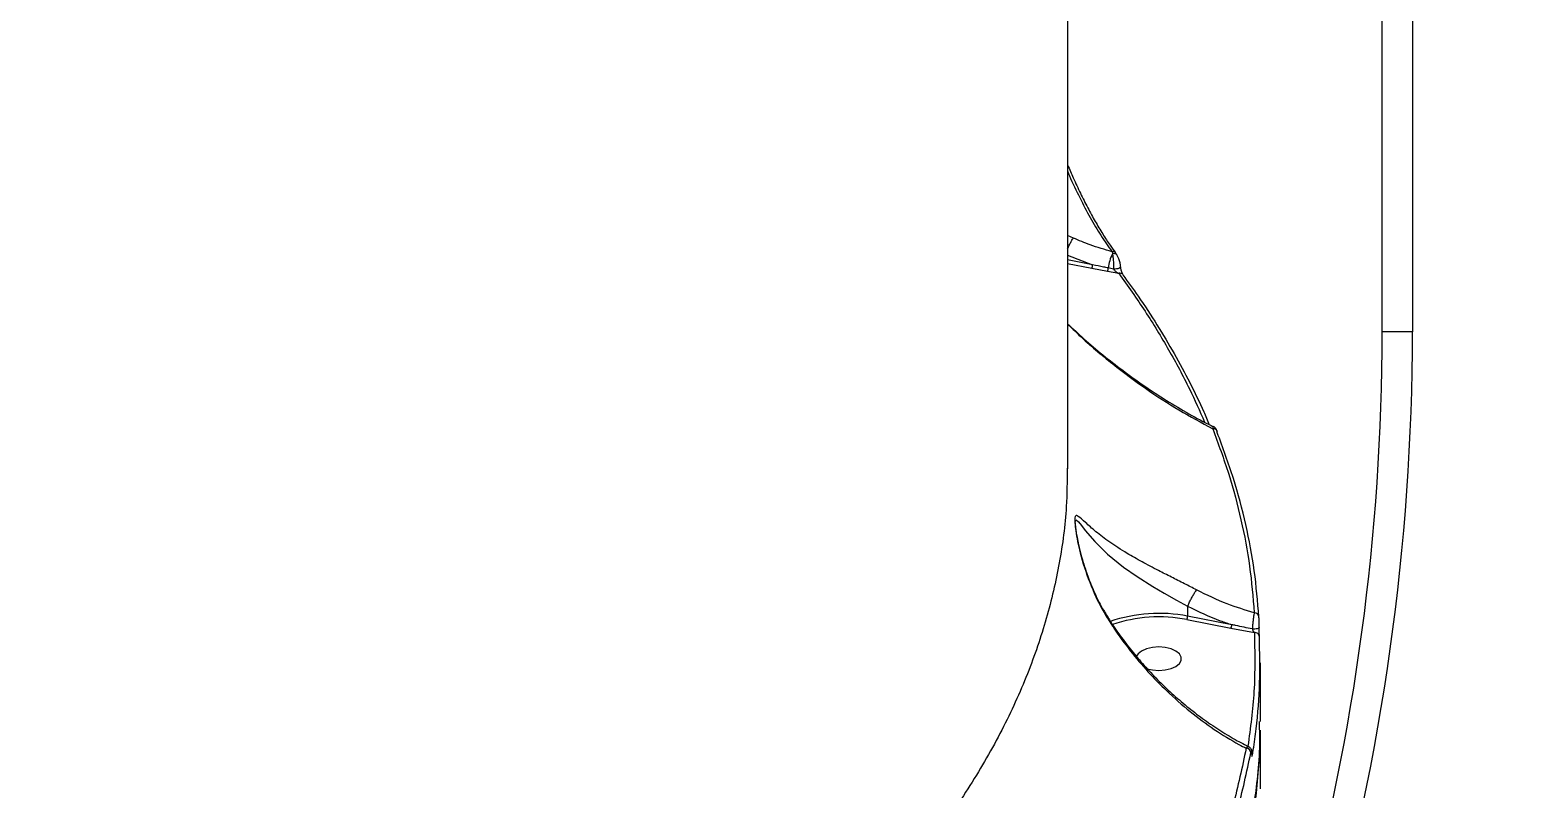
# Model space of a CAD drawing. Header units: millimetres. Extents: x -6901 to 7060, y -7557 to 6158.
# Drawn here: x 2133.2 to 2430.9, y -1562.6 to -1412.7 of the extents above; entities that cross this region are included whole.
import ezdxf

# ---------------------------------------------------------------- set-up
doc = ezdxf.new("R2010")
doc.units = ezdxf.units.MM
for name, color, linetype in [('DIKOM_ОБЪЕКТ', 7, 'Continuous'), ('DIKOM_РАЗМЕР_ЗОНА', 7, 'Continuous'), ('DIKOM_РАЗМЕР_ОБЪЕКТА', 7, 'Continuous')]:
    doc.layers.add(name, color=color, linetype=linetype)
doc.styles.add('style1', font='arial.ttf', dxfattribs={"width": 0.8})
doc.dimstyles.new('1-50', dxfattribs={"dimtxt": 300, "dimasz": 200, "dimexe": 100, "dimexo": 0, "dimgap": 100, "dimtad": 1, "dimtxsty": 'style1', "dimcen": 200, "dimclrd": 7, "dimclre": 7, "dimclrt": 7, "dimadec": 1, "dimazin": 2, "dimtfac": 1, "dimtmove": 0, "dimatfit": 2, "dimfxl": 0, "dimlwd": 25, "dimlwe": 18, "dimarcsym": 0})

# ---------------------------------------------------------------- blocks, each defined once
blk = doc.blocks.new('*D1')
at = {"layer": 'Defpoints', "color": 0, "transparency": 16777216}
for p in [(-4076.66, -462.32), (4983.51, -3127.59), (4983.51, -6854.07)]:
    blk.add_point(p, dxfattribs=at)
at = {"layer": 'DIKOM_РАЗМЕР_ОБЪЕКТА', "color": 7, "lineweight": 18, "transparency": 16777216}
for p, q in [((-4076.66, -462.32), (-4076.66, -6954.07)), ((4983.51, -3127.59), (4983.51, -6954.07))]:
    blk.add_line(p, q, dxfattribs=at)
at = {"layer": 'DIKOM_РАЗМЕР_ОБЪЕКТА', "color": 7, "lineweight": 25, "transparency": 16777216}
blk.add_line((-3876.66, -6854.07), (4783.51, -6854.07), dxfattribs=at)
at = {"layer": 'DIKOM_РАЗМЕР_ОБЪЕКТА', "color": 7, "transparency": 16777216}
for points in [[(-3876.66, -6820.74), (-3876.66, -6887.4), (-4076.66, -6854.07)], [(4783.51, -6820.74), (4783.51, -6887.4), (4983.51, -6854.07)]]:
    blk.add_solid(points, dxfattribs=at)
at = {"layer": 'DIKOM_РАЗМЕР_ОБЪЕКТА', "color": 7, "transparency": 16777216, "insert": (453.43, -6600.9), "char_height": 300, "attachment_point": 5, "style": 'style1'}
blk.add_mtext('9050', dxfattribs=at)
blk = doc.blocks.new('*D2')
at = {"layer": 'Defpoints', "color": 0, "transparency": 16777216}
for p in [(-1102.73, 4151.17), (-5819.23, -4492.42), (4721.24, -4492.42)]:
    blk.add_point(p, dxfattribs=at)
at = {"layer": 'DIKOM_РАЗМЕР_ОБЪЕКТА', "color": 7, "lineweight": 18, "transparency": 16777216}
for p, q in [((-1102.73, 4151.17), (-5919.23, 4151.17)), ((4721.24, -4492.42), (-5919.23, -4492.42))]:
    blk.add_line(p, q, dxfattribs=at)
at = {"layer": 'DIKOM_РАЗМЕР_ОБЪЕКТА', "color": 7, "lineweight": 25, "transparency": 16777216}
blk.add_line((-5819.23, 3951.17), (-5819.23, -4292.42), dxfattribs=at)
at = {"layer": 'DIKOM_РАЗМЕР_ОБЪЕКТА', "color": 7, "transparency": 16777216}
for points in [[(-5852.56, 3951.17), (-5785.89, 3951.17), (-5819.23, 4151.17)], [(-5852.56, -4292.42), (-5785.89, -4292.42), (-5819.23, -4492.42)]]:
    blk.add_solid(points, dxfattribs=at)
at = {"layer": 'DIKOM_РАЗМЕР_ОБЪЕКТА', "color": 7, "transparency": 16777216, "insert": (-6072.4, -170.63), "char_height": 300, "attachment_point": 5, "rotation": 90, "style": 'style1'}
blk.add_mtext('8650', dxfattribs=at)
blk = doc.blocks.new('*D3')
at = {"layer": 'Defpoints', "color": 0, "transparency": 16777216}
for p in [(-1553.27, 6158.28), (-6450.85, -6312.94), (5659.92, -6312.94)]:
    blk.add_point(p, dxfattribs=at)
at = {"layer": 'DIKOM_РАЗМЕР_ЗОНА', "color": 7, "lineweight": 18, "transparency": 16777216}
for p, q in [((-1553.27, 6158.28), (-6550.85, 6158.28)), ((5659.92, -6312.94), (-6550.85, -6312.94))]:
    blk.add_line(p, q, dxfattribs=at)
at = {"layer": 'DIKOM_РАЗМЕР_ЗОНА', "color": 7, "lineweight": 25, "transparency": 16777216}
blk.add_line((-6450.85, 5958.28), (-6450.85, -6112.94), dxfattribs=at)
at = {"layer": 'DIKOM_РАЗМЕР_ЗОНА', "color": 7, "transparency": 16777216}
for points in [[(-6484.18, 5958.28), (-6417.52, 5958.28), (-6450.85, 6158.28)], [(-6484.18, -6112.94), (-6417.52, -6112.94), (-6450.85, -6312.94)]]:
    blk.add_solid(points, dxfattribs=at)
at = {"layer": 'DIKOM_РАЗМЕР_ЗОНА', "color": 7, "transparency": 16777216, "insert": (-6704.02, -77.33), "char_height": 300, "attachment_point": 5, "rotation": 90, "style": 'style1'}
blk.add_mtext('12500', dxfattribs=at)
blk = doc.blocks.new('*D4')
at = {"layer": 'Defpoints', "color": 0, "transparency": 16777216}
for p in [(-5588.2, -1083.32), (7059.54, -2218.88), (7059.54, -7457.08)]:
    blk.add_point(p, dxfattribs=at)
at = {"layer": 'DIKOM_РАЗМЕР_ЗОНА', "color": 7, "lineweight": 18, "transparency": 16777216}
for p, q in [((-5588.2, -1083.32), (-5588.2, -7557.08)), ((7059.54, -2218.88), (7059.54, -7557.08))]:
    blk.add_line(p, q, dxfattribs=at)
at = {"layer": 'DIKOM_РАЗМЕР_ЗОНА', "color": 7, "lineweight": 25, "transparency": 16777216}
blk.add_line((-5388.2, -7457.08), (6859.54, -7457.08), dxfattribs=at)
at = {"layer": 'DIKOM_РАЗМЕР_ЗОНА', "color": 7, "transparency": 16777216}
for points in [[(-5388.2, -7423.74), (-5388.2, -7490.41), (-5588.2, -7457.08)], [(6859.54, -7423.74), (6859.54, -7490.41), (7059.54, -7457.08)]]:
    blk.add_solid(points, dxfattribs=at)
at = {"layer": 'DIKOM_РАЗМЕР_ЗОНА', "color": 7, "transparency": 16777216, "insert": (735.67, -7203.9), "char_height": 300, "attachment_point": 5, "style": 'style1'}
blk.add_mtext('12650', dxfattribs=at)

msp = doc.modelspace()

# ---------------------------------------------------------------- linework, layer by layer
at = {"layer": 'DIKOM_ОБЪЕКТ', "color": 7, "linetype": 'Continuous', "lineweight": 15}
for p, q in [((2406.299, -1241.08), (2406.299, -1472.324)), ((2400.299, -1472.324), (2400.299, -1242.641)), ((2338.182, -1254.892), (2338.182, -1499.38)), ((2339.315, -1453.814), (2338.182, -1453.335)), ((2338.182, -1457.22), (2343.115, -1459.091)), ((2343.115, -1459.091), (2338.182, -1458.137)), ((2346.96, -1456.511), (2347.046, -1456.935)), ((2338.182, -1458.841), (2342.94, -1459.761)), ((2342.94, -1459.761), (2346.039, -1460.35)), ((2346.039, -1460.35), (2348.295, -1460.777)), ((2347.269, -1459.939), (2346.21, -1459.729)), ((2348.608, -1459.508), (2348.609, -1459.522)), ((2406.299, -1472.324), (2400.299, -1472.324)), ((2339.696, -1510.154), (2339.694, -1510.045)), ((2361.89, -1526.562), (2361.889, -1526.566)), ((2361.889, -1526.566), (2361.889, -1528.518)), ((2361.714, -1529.188), (2370.443, -1530.876)), ((2370.619, -1530.206), (2361.889, -1528.518)), ((2370.443, -1530.876), (2375.065, -1531.751)), ((2376.182, -1537.706), (2376.182, -1549.35)), ((2376.182, -1551.064), (2376.182, -1562.635))]:
    msp.add_line(p, q, dxfattribs=at)
at = {"layer": 'DIKOM_ОБЪЕКТ', "color": 7, "linetype": 'Continuous', "lineweight": 15, "flags": 128}
for points in [[(2347.674, -1456.784), (2347.667, -1456.776), (2347.616, -1456.717)], [(2348.609, -1459.522), (2348.587, -1459.604), (2348.49, -1459.708), (2348.321, -1459.801), (2348.095, -1459.875), (2347.829, -1459.926), (2347.546, -1459.947), (2347.269, -1459.939)], [(2339.694, -1510.045), (2339.692, -1509.829), (2339.706, -1509.717), (2339.863, -1509.462), (2340.33, -1509.851), (2340.925, -1510.621), (2341.651, -1511.576), (2343.534, -1513.791), (2346.033, -1516.235), (2349.244, -1518.838), (2351.904, -1520.699), (2354.981, -1522.632), (2357.268, -1523.97), (2359.708, -1525.345), (2361.889, -1526.561), (2361.89, -1526.562), (2361.89, -1526.562)], [(2376.024, -1530.669), (2376.001, -1530.76), (2375.921, -1530.847), (2375.788, -1530.924), (2375.61, -1530.987), (2375.397, -1531.032), (2375.163, -1531.057), (2374.92, -1531.059), (2374.684, -1531.039)], [(2356.182, -1539.238), (2357.45, -1539.144), (2358.615, -1538.87), (2359.583, -1538.438), (2360.275, -1537.883), (2360.636, -1537.25), (2360.636, -1536.591), (2360.275, -1535.958), (2359.583, -1535.403), (2358.615, -1534.971), (2357.45, -1534.697), (2356.182, -1534.603), (2354.914, -1534.697), (2353.749, -1534.971), (2352.781, -1535.403), (2352.088, -1535.958), (2351.751, -1536.516)], [(2353.829, -1538.896), (2354.914, -1539.144), (2356.182, -1539.238)], [(2374.693, -1555.91), (2374.673, -1555.742), (2374.662, -1555.698)]]:
    msp.add_lwpolyline(points, dxfattribs=at)
at = {"layer": 'DIKOM_ОБЪЕКТ', "color": 7, "linetype": 'Continuous', "lineweight": 15}
for centre, radius, start, end in [((2354.268, -1460.618), 8.106, 152.97808, 173.70351), ((2347.078, -1457.284), 0.782, 46.4927, 98.70832), ((2347.325, -1457.632), 0.751, 35.55541, 111.78781), ((2341.805, -1459.105), 1.311, 329.98085, 0.61036), ((2344.896, -1459.701), 1.314, 330.40041, 358.7736), ((2348.492, -1461.538), 0.786, 40.10471, 104.49898), ((1956.299, -1472.324), 450, 328.06281, 0), ((1956.299, -1472.324), 444, 329.32741, 0), ((2366.93, -1492.282), 0.807, 2.65645, 96.55918), ((2356.199, -1557.366), 29.404, 78.84201, 109.0618), ((2356.222, -1557.591), 28.929, 79.05727, 108.5451), ((2360.579, -1528.532), 1.31, 329.97849, 0.61147), ((2375.073, -1528.746), 0.906, 4.16942, 91.32254), ((2369.309, -1530.22), 1.31, 329.97369, 0.61626), ((2375.144, -1532.671), 0.924, 4.6422, 94.92139), ((2258.23, -1550.479), 117.953, 335.60827, 359.71592), ((2373.399, -1555.587), 0.978, 4.65912, 87.18215)]:
    msp.add_arc(centre, radius, start, end, dxfattribs=at)
for points, knots in [([(2338.182, -1439.359), (2338.55, -1440.222), (2339.377, -1442.162), (2340.707, -1444.991), (2342.156, -1447.868), (2343.629, -1450.558), (2345.106, -1453.032), (2346.448, -1455.104), (2347.28, -1456.228), (2347.632, -1456.705)], [0, 0, 0, 0, 0.1207306, 0.2712917, 0.4235231, 0.5770642, 0.7314478, 0.8861101, 1, 1, 1, 1]), ([(2338.182, -1440.69), (2338.294, -1440.958), (2339.061, -1442.791), (2340.567, -1445.873), (2342.651, -1449.84), (2344.807, -1453.476), (2346.224, -1455.473), (2346.96, -1456.511)], [0, 0, 0, 0, 0.0401582, 0.2750876, 0.5107729, 0.7456952, 1, 1, 1, 1]), ([(2338.182, -1455.953), (2338.233, -1455.827), (2338.39, -1455.444), (2338.697, -1454.817), (2339.018, -1454.24), (2339.217, -1453.941), (2339.3, -1453.833), (2339.315, -1453.814)], [0, 0, 0, 0, 0.1452024, 0.441147, 0.7370684, 0.9531087, 1, 1, 1, 1]), ([(2346.96, -1456.511), (2345.51, -1456.092), (2342.931, -1455.346), (2340.416, -1454.28), (2339.315, -1453.814)], [0, 0, 0, 0, 0.5623893, 1, 1, 1, 1]), ([(2347.046, -1456.935), (2347.078, -1457.14), (2347.148, -1457.591), (2347.219, -1458.401), (2347.264, -1459.232), (2347.267, -1459.699), (2347.269, -1459.939)], [0, 0, 0, 0, 0.254336, 0.5587035, 0.7734589, 1, 1, 1, 1]), ([(2347.663, -1456.793), (2347.704, -1456.84), (2347.804, -1456.955), (2347.881, -1457.102), (2347.927, -1457.188)], [0, 0, 0, 0, 0.4126798, 1, 1, 1, 1]), ([(2347.921, -1457.205), (2348.008, -1457.361), (2348.207, -1457.716), (2348.427, -1458.405), (2348.581, -1459.056), (2348.59, -1459.403), (2348.593, -1459.509)], [0, 0, 0, 0, 0.2544554, 0.5783281, 0.8706441, 1, 1, 1, 1]), ([(2346.21, -1459.729), (2345.897, -1459.666), (2344.865, -1459.459), (2343.834, -1459.242), (2343.115, -1459.091)], [0, 0, 0, 0, 0.3030176, 1, 1, 1, 1]), ([(2347.269, -1459.939), (2347.279, -1459.969), (2347.299, -1460.024), (2347.374, -1460.136), (2347.527, -1460.301), (2347.81, -1460.519), (2348.082, -1460.678), (2348.258, -1460.76), (2348.295, -1460.777)], [0, 0, 0, 0, 0.0644693, 0.1180329, 0.2689736, 0.5294375, 0.8996062, 1, 1, 1, 1]), ([(2348.295, -1460.777), (2350.061, -1463.273), (2353.594, -1468.264), (2358.203, -1475.887), (2362.148, -1483.19), (2364.264, -1487.99), (2365.233, -1490.187)], [0, 0, 0, 0, 0.2595084, 0.5190145, 0.7799508, 1, 1, 1, 1]), ([(2348.61, -1459.521), (2348.612, -1459.555), (2348.617, -1459.646), (2348.634, -1459.754), (2348.645, -1459.822)], [0, 0, 0, 0, 0.3650611, 1, 1, 1, 1]), ([(2348.645, -1459.822), (2348.646, -1459.825), (2348.659, -1459.919), (2348.711, -1460.134), (2348.812, -1460.468), (2348.95, -1460.801), (2349.073, -1461.007), (2349.098, -1461.038), (2349.1, -1461.04)], [0, 0, 0, 0, 0.0054798, 0.1654868, 0.3732987, 0.6469271, 0.976976, 1, 1, 1, 1]), ([(2349.07, -1461.051), (2350.099, -1462.467), (2352.483, -1465.746), (2355.865, -1470.95), (2359.271, -1476.636), (2362.336, -1482.36), (2364.636, -1487.04), (2365.802, -1489.827), (2366.16, -1490.682)], [0, 0, 0, 0, 0.1467675, 0.3397763, 0.532175, 0.7237752, 0.9153282, 1, 1, 1, 1]), ([(2338.182, -1470.745), (2339.244, -1471.741), (2341.513, -1473.867), (2345.149, -1476.928), (2349.106, -1480.02), (2353.311, -1483.038), (2357.677, -1485.922), (2362.112, -1488.546), (2365.188, -1490.251), (2366.779, -1490.997), (2366.906, -1491.056)], [0, 0, 0, 0, 0.1175522, 0.2510057, 0.3901715, 0.5353959, 0.6882169, 0.8391499, 0.9872434, 1, 1, 1, 1]), ([(2338.182, -1470.799), (2338.925, -1471.53), (2341.804, -1474.36), (2346.943, -1478.654), (2353.547, -1483.593), (2360.154, -1487.904), (2364.611, -1490.289), (2366.837, -1491.48)], [0, 0, 0, 0, 0.0830355, 0.3218355, 0.5477567, 0.7740617, 1, 1, 1, 1]), ([(2366.922, -1491.025), (2366.919, -1491.015), (2366.905, -1490.966), (2366.874, -1491.17), (2366.845, -1491.418), (2366.837, -1491.48)], [0, 0, 0, 0, 0.1661474, 0.7901433, 1, 1, 1, 1]), ([(2366.93, -1491.005), (2367.005, -1491.048), (2367.17, -1491.143), (2367.361, -1491.355), (2367.546, -1491.635), (2367.64, -1491.882), (2367.697, -1492.032)], [0, 0, 0, 0, 0.1554708, 0.3416312, 0.5985919, 1, 1, 1, 1]), ([(2366.837, -1491.48), (2367.945, -1494.47), (2370.159, -1500.449), (2372.538, -1509.521), (2374.279, -1518.653), (2374.794, -1524.778), (2375.052, -1527.84)], [0, 0, 0, 0, 0.2491005, 0.4982003, 0.7490999, 1, 1, 1, 1]), ([(2375.977, -1528.68), (2375.72, -1525.633), (2375.208, -1519.54), (2373.473, -1510.41), (2371.089, -1501.297), (2368.853, -1495.262), (2367.735, -1492.244)], [0, 0, 0, 0, 0.2490995, 0.4981985, 0.7490979, 1, 1, 1, 1]), ([(2338.084, -1499.302), (2338.072, -1501.827), (2338.042, -1508.058), (2336.698, -1517.973), (2334.162, -1529.004), (2330.383, -1540.043), (2325.369, -1551.054), (2319.094, -1561.995), (2311.708, -1572.615), (2303.267, -1582.885), (2293.847, -1592.785), (2283.286, -1602.49), (2271.569, -1611.956), (2258.711, -1621.144), (2245.005, -1629.845), (2230.524, -1638.041), (2215.35, -1645.727), (2199.224, -1653.035), (2182.162, -1659.922), (2164.203, -1666.355), (2146.955, -1671.806), (2130.634, -1676.391), (2115.361, -1680.237), (2099.731, -1683.736), (2083.797, -1686.873), (2067.635, -1689.635), (2051.231, -1692.018), (2034.601, -1694.052), (2023.358, -1695.081), (2017.736, -1695.596)], [0, 0, 0, 0, 0.0269366, 0.0664877, 0.1060696, 0.1456208, 0.1863272, 0.2270669, 0.2677732, 0.3071934, 0.3466444, 0.3860646, 0.4266351, 0.4672389, 0.5078093, 0.5471361, 0.5864933, 0.6258201, 0.666293, 0.7067988, 0.7472717, 0.778685, 0.8100986, 0.8417628, 0.873427, 0.9049435, 0.9364601, 0.96823, 1, 1, 1, 1]), ([(2363.65, -1523.337), (2362.86, -1522.928), (2361.203, -1522.071), (2358.661, -1520.796), (2355.795, -1519.344), (2352.812, -1517.766), (2349.498, -1515.88), (2346.383, -1513.858), (2343.678, -1511.83), (2341.633, -1509.95), (2340.406, -1508.8), (2339.806, -1508.527), (2339.59, -1508.978), (2339.583, -1510.028), (2339.777, -1511.726), (2340.14, -1513.767), (2340.924, -1517.192), (2342.419, -1521.866), (2344.397, -1526.148), (2345.745, -1528.397), (2346.021, -1528.858)], [0, 0, 0, 0, 0.0399717, 0.0838373, 0.1277313, 0.1889322, 0.2502306, 0.3350385, 0.4199818, 0.5024349, 0.5846115, 0.6297426, 0.6580828, 0.6869135, 0.7179995, 0.753286, 0.7887202, 0.8822415, 0.9758692, 1, 1, 1, 1]), ([(2339.687, -1510.045), (2339.687, -1510.109), (2339.687, -1510.274), (2339.724, -1510.796), (2339.818, -1511.605), (2339.991, -1512.706), (2340.267, -1514.112), (2340.677, -1515.869), (2341.293, -1518.078), (2342.199, -1520.806), (2343.439, -1523.832), (2344.778, -1526.58), (2345.778, -1528.163), (2346.164, -1528.774)], [0, 0, 0, 0, 0.0254628, 0.0661857, 0.1166879, 0.1771028, 0.2465559, 0.3319256, 0.4398251, 0.5731498, 0.7384381, 0.8991336, 1, 1, 1, 1]), ([(2361.89, -1526.562), (2361.987, -1526.338), (2362.181, -1525.89), (2362.564, -1525.121), (2362.962, -1524.388), (2363.327, -1523.785), (2363.544, -1523.47), (2363.636, -1523.354), (2363.65, -1523.337)], [0, 0, 0, 0, 0.1975637, 0.3951376, 0.5927016, 0.790282, 0.9680754, 1, 1, 1, 1]), ([(2375.052, -1527.84), (2373.266, -1527.307), (2369.387, -1526.151), (2365.661, -1524.323), (2363.65, -1523.337)], [0, 0, 0, 0, 0.4604855, 1, 1, 1, 1]), ([(2361.889, -1526.566), (2364.02, -1527.583), (2366.89, -1528.953), (2369.854, -1529.949), (2370.619, -1530.206)], [0, 0, 0, 0, 0.7421829, 1, 1, 1, 1]), ([(2346.136, -1528.791), (2346.127, -1528.795), (2346.116, -1528.801), (2346.035, -1528.85), (2346.021, -1528.858)], [0, 0, 0, 0, 0.825556, 1, 1, 1, 1]), ([(2346.021, -1528.858), (2346.455, -1529.543), (2347.873, -1531.78), (2350.517, -1535.392), (2354.018, -1539.535), (2357.964, -1543.579), (2362.345, -1547.428), (2367.129, -1550.961), (2370.862, -1553.255), (2372.974, -1554.361), (2373.447, -1554.609)], [0, 0, 0, 0, 0.0601206, 0.196236, 0.3328164, 0.4690631, 0.6303288, 0.792115, 0.9534359, 1, 1, 1, 1]), ([(2346.159, -1528.777), (2346.359, -1529.104), (2347.191, -1530.471), (2348.845, -1532.797), (2351.126, -1535.76), (2353.62, -1538.652), (2356.297, -1541.458), (2359.141, -1544.146), (2362.128, -1546.684), (2365.239, -1549.057), (2368.441, -1551.218), (2371.353, -1552.977), (2373.19, -1553.893), (2373.934, -1554.265)], [0, 0, 0, 0, 0.0284425, 0.1187756, 0.2118339, 0.307703, 0.4062888, 0.5072867, 0.6101693, 0.7145877, 0.8211095, 0.9275312, 1, 1, 1, 1]), ([(2375.052, -1527.84), (2375.038, -1527.899), (2374.988, -1528.118), (2374.9, -1528.638), (2374.803, -1529.418), (2374.725, -1530.254), (2374.698, -1530.776), (2374.684, -1531.039)], [0, 0, 0, 0, 0.0903278, 0.3322146, 0.5590759, 0.7775927, 1, 1, 1, 1]), ([(2376.024, -1530.669), (2376.023, -1530.508), (2376.021, -1530.186), (2376.012, -1529.671), (2376, -1529.187), (2375.987, -1528.86), (2375.979, -1528.719), (2375.977, -1528.68)], [0, 0, 0, 0, 0.2168862, 0.4334611, 0.6619779, 0.9080647, 1, 1, 1, 1]), ([(2374.684, -1531.039), (2373.579, -1530.819), (2372.222, -1530.548), (2370.869, -1530.26), (2370.619, -1530.206)], [0, 0, 0, 0, 0.8148008, 1, 1, 1, 1]), ([(2375.065, -1531.751), (2375.145, -1535.626), (2375.3, -1543.115), (2374.28, -1550.586), (2373.788, -1554.19)], [0, 0, 0, 0, 0.517551, 1, 1, 1, 1]), ([(2374.684, -1531.039), (2374.692, -1531.085), (2374.701, -1531.141), (2374.737, -1531.257), (2374.794, -1531.392), (2374.896, -1531.563), (2374.99, -1531.68), (2375.049, -1531.735), (2375.065, -1531.751)], [0, 0, 0, 0, 0.152248, 0.1824995, 0.3869115, 0.623917, 0.8956975, 1, 1, 1, 1]), ([(2374.693, -1555.91), (2374.748, -1555.568), (2375.023, -1553.857), (2375.659, -1549.123), (2376.269, -1541.691), (2376.133, -1535.63), (2376.065, -1532.596)], [0, 0, 0, 0, 0.0441388, 0.2207135, 0.6100131, 1, 1, 1, 1]), ([(2376.065, -1532.596), (2376.063, -1532.559), (2376.057, -1532.423), (2376.047, -1532.109), (2376.036, -1531.642), (2376.027, -1531.14), (2376.025, -1530.826), (2376.024, -1530.669)], [0, 0, 0, 0, 0.0918934, 0.3355249, 0.5630587, 0.7814327, 1, 1, 1, 1]), ([(2375.999, -1549.308), (2376.038, -1550.587), (2376.205, -1555.927), (2375.173, -1565.321), (2372.821, -1577.421), (2369.715, -1587.92), (2366.886, -1594.311), (2365.803, -1596.759)], [0, 0, 0, 0, 0.0801746, 0.3348595, 0.5891367, 0.842616, 1, 1, 1, 1]), ([(2373.447, -1554.609), (2372.655, -1558.376), (2371.07, -1565.91), (2367.202, -1577.148), (2362.329, -1588.325), (2358.086, -1595.669), (2355.965, -1599.341)], [0, 0, 0, 0, 0.2485967, 0.4971939, 0.748598, 1, 1, 1, 1]), ([(2365.69, -1583.189), (2366.438, -1581.558), (2368.901, -1576.19), (2371.923, -1566.955), (2373.557, -1559.323), (2374.374, -1555.507)], [0, 0, 0, 0, 0.1792005, 0.5895995, 1, 1, 1, 1]), ([(2373.915, -1554.304), (2373.871, -1554.282), (2373.755, -1554.223), (2373.581, -1554.405), (2373.466, -1554.58), (2373.447, -1554.609)], [0, 0, 0, 0, 0.3334479, 0.8893155, 1, 1, 1, 1]), ([(2373.927, -1554.286), (2373.959, -1554.299), (2374.079, -1554.344), (2374.233, -1554.496), (2374.374, -1554.694), (2374.452, -1554.885), (2374.495, -1555.063), (2374.526, -1555.277), (2374.531, -1555.505), (2374.535, -1555.653)], [0, 0, 0, 0, 0.0528626, 0.1988635, 0.3264761, 0.4415046, 0.5511041, 0.7095747, 1, 1, 1, 1]), ([(2374.374, -1555.507), (2374.398, -1555.397), (2374.439, -1555.204), (2374.488, -1555.197), (2374.518, -1555.348), (2374.53, -1555.551), (2374.533, -1555.682), (2374.534, -1555.704)], [0, 0, 0, 0, 0.3277489, 0.5739049, 0.7796654, 0.9627785, 1, 1, 1, 1]), ([(2374.534, -1555.704), (2374.534, -1555.731), (2374.537, -1555.871), (2374.55, -1556.082), (2374.582, -1556.234), (2374.632, -1556.219), (2374.671, -1556.02), (2374.693, -1555.91)], [0, 0, 0, 0, 0.0440734, 0.224594, 0.4337412, 0.6874802, 1, 1, 1, 1]), ([(2374.539, -1555.676), (2374.54, -1555.717), (2374.542, -1555.821), (2374.55, -1555.902), (2374.55, -1555.907), (2374.551, -1555.908)], [0, 0, 0, 0, 0.2926692, 0.7584343, 1, 1, 1, 1])]:
    msp.add_open_spline(points, degree=3, knots=knots, dxfattribs=at)

# ---------------------------------------------------------------- dimensions: what is measured, and where the dimension line sits
at = {"layer": 'DIKOM_РАЗМЕР_ЗОНА'}
dim = msp.add_linear_dim(base=(-6450.85, -6312.937), p1=(-1553.272, 6158.285), p2=(5659.925, -6312.937), angle=90, text='12500', dimstyle='1-50', dxfattribs=at)
dim.commit()
dim.dimension.update_dxf_attribs({"geometry": '*D3', "text_midpoint": (-6450.85, -77.326), "dimtype": 160})
dim = msp.add_linear_dim(base=(7059.538, -7457.077), p1=(-5588.199, -1083.325), p2=(7059.538, -2218.883), text='12650', dimstyle='1-50', dxfattribs=at)
dim.commit()
dim.dimension.update_dxf_attribs({"geometry": '*D4', "text_midpoint": (735.669, -7457.077), "dimtype": 160})
at = {"layer": 'DIKOM_РАЗМЕР_ОБЪЕКТА'}
dim = msp.add_linear_dim(base=(-5819.225, -4492.425), p1=(-1102.732, 4151.169), p2=(4721.24, -4492.425), angle=90, text='8650', dimstyle='1-50', dxfattribs=at)
dim.commit()
dim.dimension.update_dxf_attribs({"geometry": '*D2', "text_midpoint": (-5819.225, -170.628), "dimtype": 160})
dim = msp.add_linear_dim(base=(4983.514, -6854.07), p1=(-4076.663, -462.325), p2=(4983.514, -3127.595), text='9050', dimstyle='1-50', dxfattribs=at)
dim.commit()
dim.dimension.update_dxf_attribs({"geometry": '*D1', "text_midpoint": (453.425, -6854.07), "dimtype": 160})

doc.saveas('drawing.dxf')
